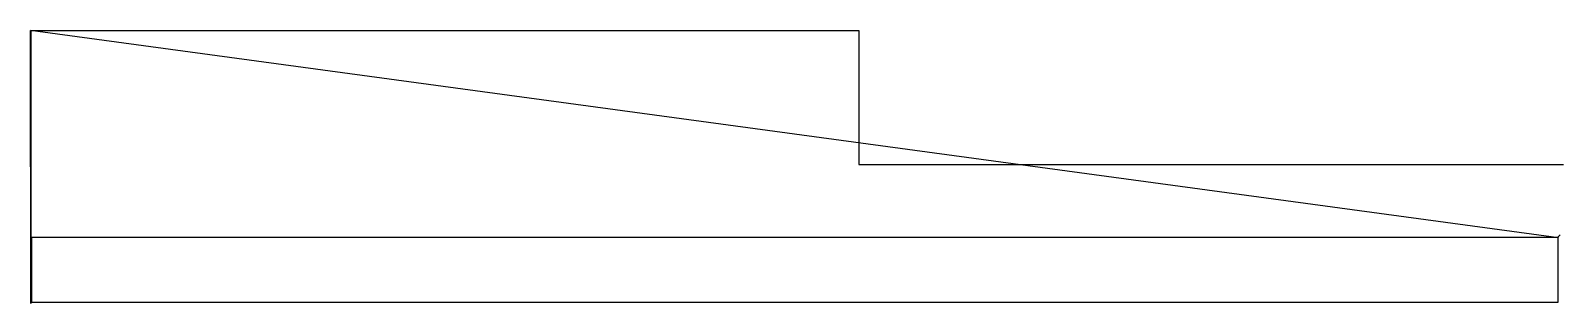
# Model space of a CAD drawing. Header units: metres. Extents: x 0 to 12000, y 0 to 2137.
import ezdxf

# ---------------------------------------------------------------- set-up
doc = ezdxf.new("R2010")
doc.units = ezdxf.units.M

msp = doc.modelspace()

# ---------------------------------------------------------------- linework, layer by layer
at = {"layer": 'TOOL_0'}
for p, q in [((11962.243, 513.758), (0, 2136.612)), ((0, 2136.612), (1, 2136.612)), ((1, 0), (0, 2136.612)), ((0, 2136.612), (1, 2136.612)), ((1, 2136.612), (1, 0)), ((1, 2136.612), (6485.039, 2136.612)), ((6485.039, 2136.612), (6485.039, 1087.5)), ((6485.039, 1087.5), (11999, 1087.5)), ((11999, 1087.5), (12000, 1087.5)), ((8, 8.001), (8, 518.001)), ((8, 518.001), (11958, 518.001)), ((11975.678, 535.679), (11958, 518.001)), ((11958, 518.001), (11958, 8.001)), ((11958, 518.001), (11962.243, 513.758)), ((11958, 8.001), (8, 8.001))]:
    msp.add_line(p, q, dxfattribs=at)

doc.saveas('drawing.dxf')
